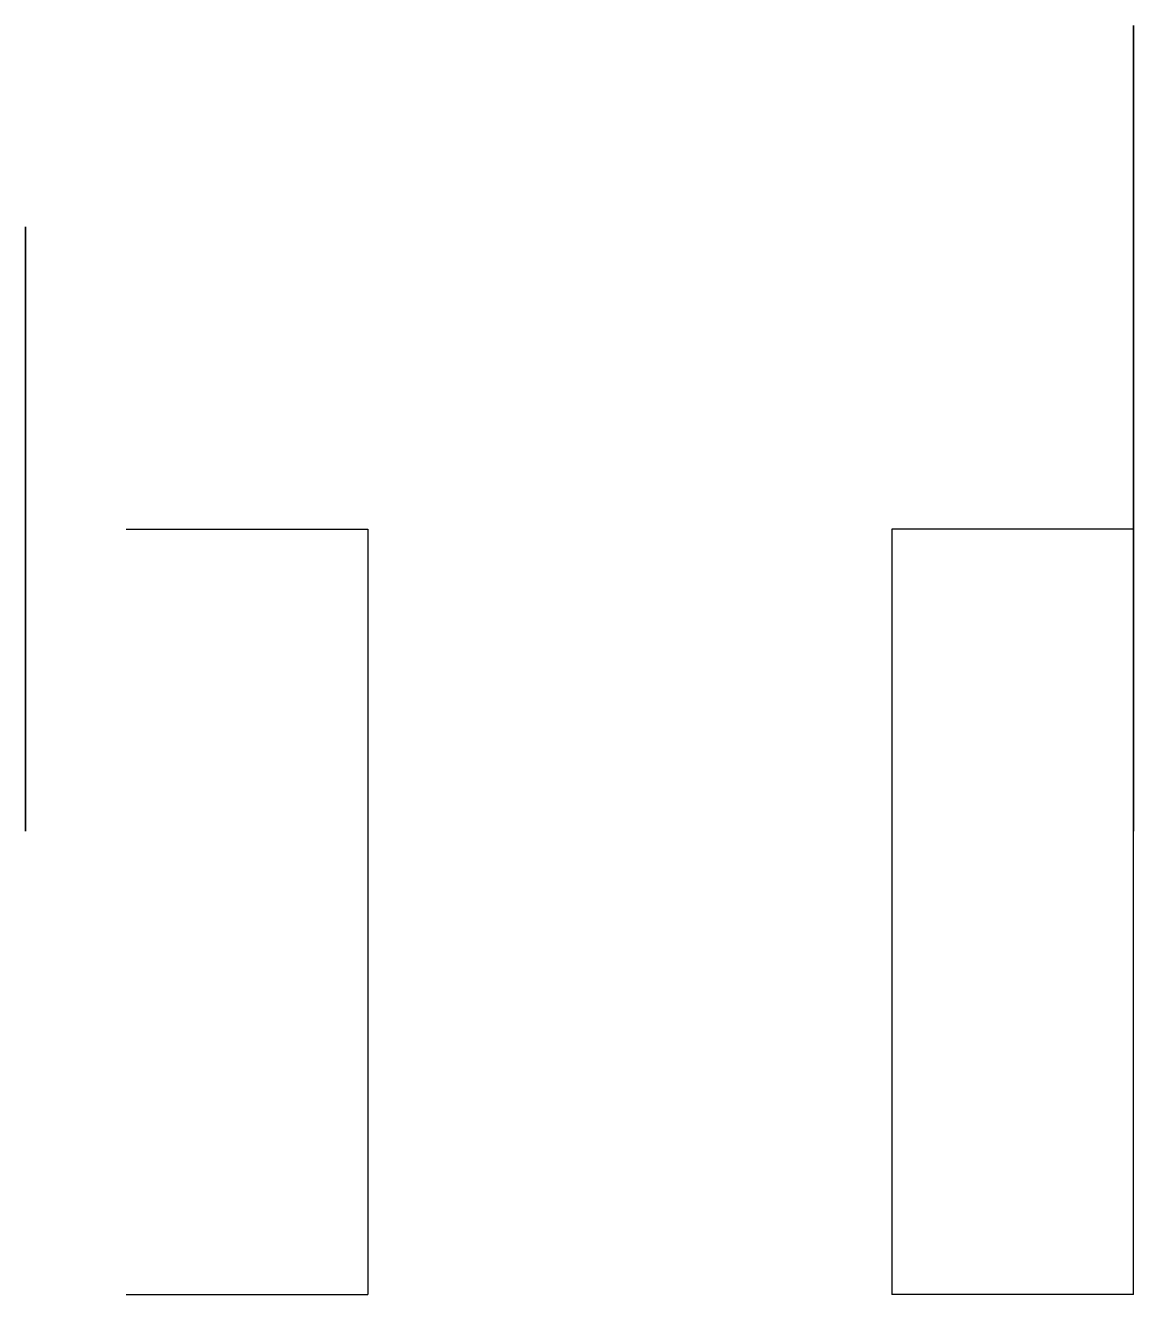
# Model space of a CAD drawing. Header units: millimetres. Extents: x 8146.9 to 8201.9, y 1060 to 1123.
import ezdxf

# ---------------------------------------------------------------- set-up
doc = ezdxf.new("R2010")
doc.units = ezdxf.units.MM

msp = doc.modelspace()

# ---------------------------------------------------------------- linework, layer by layer
at = {"extrusion": (0, -1, 0)}
for p, q in [((8151.948, 1097.997), (8163.948, 1097.997)), ((8163.948, 1097.997), (8163.948, 1059.997)), ((8151.948, 1059.997), (8163.948, 1059.997)), ((8201.948, 1059.997), (8189.948, 1059.997))]:
    msp.add_line(p, q, dxfattribs=at)
for p, q in [((8201.948, 1097.997), (8189.948, 1097.997)), ((8189.948, 1097.997), (8189.948, 1059.997)), ((8201.948, 1059.997, -50), (8201.948, 1084.997, -50)), ((8201.948, 1059.997), (8201.948, 1084.997)), ((8201.948, 1059.997), (8201.948, 1059.997, -50))]:
    msp.add_line(p, q)
at = {"extrusion": (-1, 0, 6.12323e-17)}
for p, q in [((8201.948, 1097.997, -50), (8201.948, 1084.997, -50)), ((8201.948, 1097.997), (8201.948, 1084.997))]:
    msp.add_line(p, q, dxfattribs=at)
for centre, radius in [((-1097.997, -25, -8146.948), 15), ((-1097.997, -25, -8201.948), 15), ((-1097.997, -25, -8146.948), 7), ((-1097.997, -25, -8201.948), 7)]:
    msp.add_circle(centre, radius, dxfattribs=at)
msp.add_arc((-1097.997, -25, -8201.948), 25, 90, 270, dxfattribs=at)

doc.saveas('drawing.dxf')
